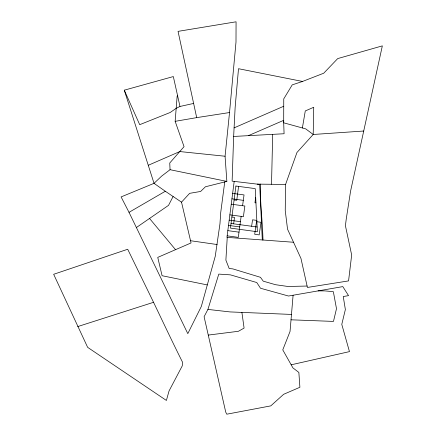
<?xml version="1.0" encoding="UTF-8"?>
<svg xmlns="http://www.w3.org/2000/svg" width="436" height="436" viewBox="0 0 436 436"><rect width="100%" height="100%" fill="white"/><g stroke="black" fill="none" stroke-linecap="round" stroke-linejoin="round"><path stroke-width="0.65" d="M302.388 127.961L305.276 110.951L313.724 107.272L313.201 134.479L296.96 152.491L285.547 184.515L285.248 210.637L287.547 229.211L300.965 258.455L307.418 287.449L348.566 280.909L351.667 255.006L345.421 225.723L346.233 219.123L350.593 191.039L382.339 45.873L337.72 58.582L323.714 73.221L302.53 81.45L292.229 84.873L283.754 98.868L283.694 122.81L284.081 133.743L233.647 136.452L232.121 181.147L259.682 184.417L262.303 239.964M257.218 184.123L271.519 184.275L272.685 134.419M233.647 136.452L235.14 107.43L238.503 68.708L302.53 81.45M227.243 237.386L225.886 260.134L229.183 268.527L232.84 268.892L260.472 277.312L263.24 281.16L275.53 284.708L287.934 286.479L307.108 286.043M224.742 181.943L220.714 212.55L219.962 223.804L215.253 256.27L201.345 306.394L187.802 333.633L129.018 212.337L121.099 196.919L154.033 183.338L161.598 176.149L170.051 169.697L169.746 163.01L184.052 146.643L175.147 121.333L177.125 96.394L177.566 95.604M293.096 295.237L290.038 331.474L282.768 349.879L292.916 367.886L298.862 372.437L299.897 387.277L283.645 394.297L270.783 405.878L226.764 414.2L225.723 412.075L204.097 316.721L207.928 309.418L218.79 274.102L230.437 274.865L256.771 282.533L260.505 288.245L288.501 296.028L342.805 286.61L348.549 295.635L343.246 296.529L345.367 309.533L341.78 324.373L349.459 351.618L291.183 364.807M229.527 112.543L235.996 42.074L236.072 21.8L178.046 31.365L196.691 117.627L229.527 112.543L225.069 156.235L226.862 181.409L205.443 186.772L200.642 191.453L189.633 193.339L181.518 202.157L191.055 242.945L157.745 257.393L162.088 275.726L207.302 284.926M234.192 181.392L226.954 237.364L293.624 242.263M233.652 223.821L234.503 217.379L231.876 217.024M238.585 186.395L236.753 200.293L234.105 199.939M241.141 216.37L238.307 237.358L227.151 235.843M242.58 205.71L244.035 194.93L232.639 193.41M251.632 226.257L252.542 219.809L256.815 220.387M255.687 197.524L254.951 202.729L255.948 202.865M173.097 196.494L168.541 205.345L136.381 227.532M129.018 212.337L165.315 191.262L181.518 202.157M179.981 106.46L176.182 108.313L170.231 112.472L139.711 124.68L124.276 90.181L173.332 76.562L179.981 106.46L193.622 103.436M234.088 127.884L283.738 106.242M148.267 165.288L179.796 151.554L225.069 156.235M248.329 135.689L283.705 120.32L283.694 122.81L305.745 128.893L313.201 134.479L363.777 131.023M77.712 326.58L153.554 302.301C163.151 322.324 172.547 342.32 182.515 362.163L182.264 365.853L169.048 390.956L166.394 400.455L87.647 347.339L53.661 274.293L127.699 249.25L153.554 302.301M175.147 121.333L196.691 117.627M208.261 335.082L238.383 331.289L244.089 328.09L241.904 312.405M318.117 290.877L324.831 290.899L333.349 291.662L336.494 308.677L333.48 321.414L291.025 319.811M271.519 184.275L285.547 184.515M291.477 314.432L230.072 311.92L207.928 309.418M231.936 198.811L243.304 200.337M231.244 204.19L244.852 206.015L243.397 216.676L229.865 214.85M229.183 220.142L240.427 221.662M231.036 223.472L257.142 227.003M228.502 225.401L239.718 226.922M227.826 230.639L239.01 232.154M190.537 240.727L217.15 244.536M170.051 169.697L226.862 181.409M165.315 191.262L154.033 183.338L124.276 90.181M149.543 218.469L175.534 249.675M262.984 240.013C262.57 221.325 259.965 202.773 260.374 184.057M235.914 186.041L230.431 228.099L257.376 231.75L255.245 188.614L235.914 186.041M256.499 221.679L254.695 234.285L259.18 234.89L261.011 222.289L256.499 221.679"/></g></svg>
